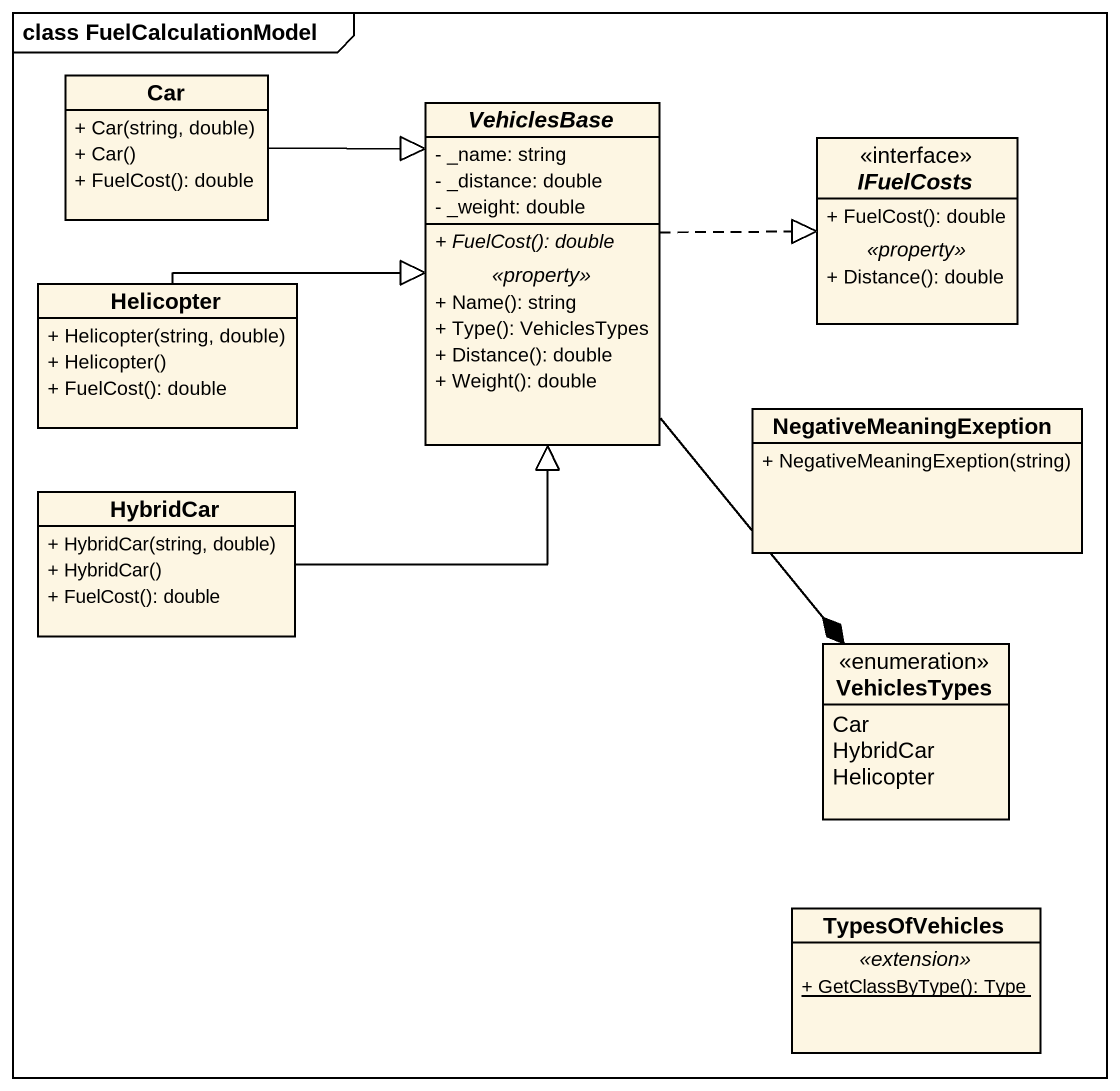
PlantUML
@startuml
mainframe class FuelCalculationModel
hide circle
hide empty members
skinparam classAttributeIconSize 0
class Car {
  + Car(string, double)
  + Car()
  + FuelCost(): double
}
abstract class VehiclesBase {
  - _name: string
  - _distance: double
  - _weight: double
  --
  {abstract} + FuelCost(): double
  .. <<property>> ..
  + Name(): string
  + Type(): VehiclesTypes
  + Distance(): double
  + Weight(): double
}
interface IFuelCosts {
  + FuelCost(): double
  .. <<property>> ..
  + Distance(): double
}
class Helicopter {
  + Helicopter(string, double)
  + Helicopter()
  + FuelCost(): double
}
class NegativeMeaningExeption {
  + NegativeMeaningExeption(string)
}
class HybridCar {
  + HybridCar(string, double)
  + HybridCar()
  + FuelCost(): double
}
enum VehiclesTypes {
  Car
  HybridCar
  Helicopter
}
class TypesOfVehicles {
  .. <<extension>> ..
  {static} + GetClassByType(): Type
}
Car -right-|> VehiclesBase
VehiclesBase .right.|> IFuelCosts
VehiclesBase --* VehiclesTypes
Helicopter -right-|> VehiclesBase
HybridCar -up-|> VehiclesBase
@enduml
